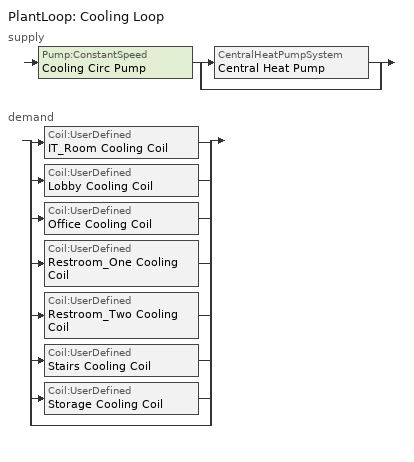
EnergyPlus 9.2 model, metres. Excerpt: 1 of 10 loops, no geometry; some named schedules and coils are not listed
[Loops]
PlantLoop 'Cooling Loop'
 supply: Pump:ConstantSpeed 'Cooling Circ Pump' > split
  | CentralHeatPumpSystem 'Central Heat Pump'
  | bypass
 demand: split
  | Coil:UserDefined 'IT_Room Cooling Coil'
  | Coil:UserDefined 'Lobby Cooling Coil'
  | Coil:UserDefined 'Office Cooling Coil'
  | Coil:UserDefined 'Restroom_One Cooling Coil'
  | Coil:UserDefined 'Restroom_Two Cooling Coil'
  | Coil:UserDefined 'Stairs Cooling Coil'
  | Coil:UserDefined 'Storage Cooling Coil'
  | bypass
[Pump:ConstantSpeed]
Cooling Circ Pump: Design Flow Rate {m3/s}=0.007; Design Pump Head {Pa}=5000; Design Power Consumption {W}=50; Motor Efficiency=0.87; Fraction of Motor Inefficiencies to Fluid Stream=0.5; Pump Control Type=Intermittent
[CentralHeatPumpSystem]
Central Heat Pump: Control Method=SmartMixing; Chiller Heater Modules Performance Component Object Type 1=ChillerHeaterPerformance:Electric:EIR; Chiller Heater Modules Performance Component Name 1=ChillerHeaterModule; Chiller Heater Modules Control Schedule Name 1=CyclingFanSch; Number of Chiller Heater Modules 1=1
[ChillerHeaterPerformance:Electric:EIR]
ChillerHeaterModule: Reference Cooling Mode Evaporator Capacity {W}=12500; Reference Cooling Mode COP {W/W}=1.5; Reference Cooling Mode Leaving Chilled Water Temperature {C}=6.67; Reference Cooling Mode Entering Condenser Fluid Temperature {C}=29.4; Reference Cooling Mode Leaving Condenser Water Temperature {C}=35; Reference Heating Mode Cooling Capacity Ratio=0.74; Reference Heating Mode Cooling Power Input Ratio=1.38; Reference Heating Mode Leaving Chilled Water Temperature {C}=6.67; Reference Heating Mode Leaving Condenser Water Temperature {C}=60; Reference Heating Mode Entering Condenser Fluid Temperature {C}=29.44; Heating Mode Entering Chilled Water Temperature Low Limit {C}=5; Chilled Water Flow Mode Type=ConstantFlow; Design Chilled Water Flow Rate {m3/s}=0.005375; Design Condenser Water Flow Rate {m3/s}=0.003125; Design Hot Water Flow Rate {m3/s}=0.0003125; Compressor Motor Efficiency=1; Condenser Type=WaterCooled; Cooling Mode Temperature Curve Condenser Water Independent Variable=EnteringCondenser; Cooling Mode Cooling Capacity Function of Temperature Curve=ChillerHeaterClgCapFT; Cooling Mode Electric Input to Cooling Output Ratio Function of Temperature Curve=ChillerHeaterClgEIRFT; Cooling Mode Electric Input to Cooling Output Ratio Function of Part Load Ratio Curve=ChillerHeaterClgEIRFPLR; Cooling Mode Cooling Capacity Optimum Part Load Ratio=1; Heating Mode Temperature Curve Condenser Water Independent Variable=LeavingCondenser; Heating Mode Cooling Capacity Function of Temperature Curve=ChillerHeaterHtgCapFT; Heating Mode Electric Input to Cooling Output Ratio Function of Temperature Curve=ChillerHeaterHtgEIRFT; Heating Mode Electric Input to Cooling Output Ratio Function of Part Load Ratio Curve=ChillerHeaterHtgEIRFPLR; Heating Mode Cooling Capacity Optimum Part Load Ratio=1; Sizing Factor=1
[PlantLoop]
Cooling Loop: Fluid Type=Water; Plant Equipment Operation Scheme=Cooling Loop Operation; Maximum Loop Temperature {C}=98; Minimum Loop Temperature {C}=1; Maximum Loop Flow Rate {m3/s}=3.2; Minimum Loop Flow Rate {m3/s}=0; Plant Loop Volume {m3}=autocalculate; Load Distribution Scheme=SequentialLoad
[PlantEquipmentList]
Chiller Plant; Electric Only; Heating Plant: Central Heat Pump
[PlantEquipmentOperation:CoolingLoad] Load Range 1 Lower Limit {W}=0
Name | Load Range 1 Upper Limit {W} | Range 1 Equipment List
Peak Operation | 50000000000 | Chiller Plant
Off Peak Operation | 90000000000 | Electric Only
[PlantEquipmentOperation:HeatingLoad]
Central Plant Heating: Load Range 1 Lower Limit {W}=0; Load Range 1 Upper Limit {W}=1000000; Range 1 Equipment List=Heating Plant
[PlantEquipmentOperationSchemes]
Cooling Loop Operation: Control Scheme 1=Peak Operation; Control Scheme 1 Schedule=CyclingFanSch; Control Scheme 2=Peak Operation; Control Scheme 2 Schedule=CyclingFanSch
[EnergyManagementSystem:Sensor]
Name | Output:Variable or Output:Meter Index Key | Output:Variable or Output:Meter
IT_Room_CWCoil_Water_Tout_internal | IT_Room AHU Water to Air Heat Pump Source Side1 Outlet Node | System Node Temperature
Lobby_CWCoil_Water_Tout_internal | Lobby AHU Water to Air Heat Pump Source Side1 Outlet Node | System Node Temperature
Office_CWCoil_Water_Tout_internal | Office AHU Water to Air Heat Pump Source Side1 Outlet Node | System Node Temperature
Restroom_One_CWCoil_Water_Tout_internal | Restroom_One AHU Water to Air Heat Pump Source Side1 Outlet Node | System Node Temperature
Restroom_Two_CWCoil_Water_Tout_internal | Restroom_Two AHU Water to Air Heat Pump Source Side1 Outlet Node | System Node Temperature
Stairs_CWCoil_Water_Tout_internal | Stairs AHU Water to Air Heat Pump Source Side1 Outlet Node | System Node Temperature
Storage_CWCoil_Water_Tout_internal | Storage AHU Water to Air Heat Pump Source Side1 Outlet Node | System Node Temperature
IT_Room_CWcoil_Air_Tsp | IT_Room AHU Cooling Coil Air Outlet Node | System Node Setpoint Temperature
Lobby_CWcoil_Air_Tsp | Lobby AHU Cooling Coil Air Outlet Node | System Node Setpoint Temperature
Office_CWcoil_Air_Tsp | Office AHU Cooling Coil Air Outlet Node | System Node Setpoint Temperature
Restroom_One_CWcoil_Air_Tsp | Restroom_One AHU Cooling Coil Air Outlet Node | System Node Setpoint Temperature
Restroom_Two_CWcoil_Air_Tsp | Restroom_Two AHU Cooling Coil Air Outlet Node | System Node Setpoint Temperature
Stairs_CWcoil_Air_Tsp | Stairs AHU Cooling Coil Air Outlet Node | System Node Setpoint Temperature
Storage_CWcoil_Air_Tsp | Storage AHU Cooling Coil Air Outlet Node | System Node Setpoint Temperature
[EnergyManagementSystem:Actuator]
Name | Actuated Component Unique | Actuated Component Type | Actuated Component Control Type
IT_Room_CWcoil_Mdot_Min | IT_Room Cooling Coil | Plant Connection | Minimum Mass Flow Rate
IT_Room_CWcoil_Mdot_Max | IT_Room Cooling Coil | Plant Connection | Maximum Mass Flow Rate
IT_Room_CWcoil_Water_Tout | IT_Room Cooling Coil | Plant Connection | Outlet Temperature
IT_Room_CWcoil_Water_MdotRequest | IT_Room Cooling Coil | Plant Connection | Design Volume Flow Rate
IT_Room_CWcoil_Air_Tout | IT_Room Cooling Coil | Air Connection 1 | Outlet Temperature
IT_Room_CWcoil_Air_Wout | IT_Room Cooling Coil | Air Connection 1 | Outlet Humidity Ratio
IT_Room_CWcoil_Air_MdotOut | IT_Room Cooling Coil | Air Connection 1 | Mass Flow Rate
Lobby_CWcoil_Mdot_Min | Lobby Cooling Coil | Plant Connection | Minimum Mass Flow Rate
Lobby_CWcoil_Mdot_Max | Lobby Cooling Coil | Plant Connection | Maximum Mass Flow Rate
Lobby_CWcoil_Water_Tout | Lobby Cooling Coil | Plant Connection | Outlet Temperature
Lobby_CWcoil_Water_MdotRequest; Lobby_CWcoil_Water_DesignVdot | Lobby Cooling Coil | Plant Connection | Design Volume Flow Rate
Lobby_CWcoil_Air_Tout | Lobby Cooling Coil | Air Connection 1 | Outlet Temperature
Lobby_CWcoil_Air_Wout | Lobby Cooling Coil | Air Connection 1 | Outlet Humidity Ratio
Lobby_CWcoil_Air_MdotOut | Lobby Cooling Coil | Air Connection 1 | Mass Flow Rate
Office_CWcoil_Mdot_Min | Office Cooling Coil | Plant Connection | Minimum Mass Flow Rate
Office_CWcoil_Mdot_Max | Office Cooling Coil | Plant Connection | Maximum Mass Flow Rate
Office_CWcoil_Water_Tout | Office Cooling Coil | Plant Connection | Outlet Temperature
Office_CWcoil_Water_MdotRequest; Office_CWcoil_Water_DesignVdot | Office Cooling Coil | Plant Connection | Design Volume Flow Rate
Office_CWcoil_Air_Tout | Office Cooling Coil | Air Connection 1 | Outlet Temperature
Office_CWcoil_Air_Wout | Office Cooling Coil | Air Connection 1 | Outlet Humidity Ratio
Office_CWcoil_Air_MdotOut | Office Cooling Coil | Air Connection 1 | Mass Flow Rate
Restroom_One_CWcoil_Mdot_Min | Restroom_One Cooling Coil | Plant Connection | Minimum Mass Flow Rate
Restroom_One_CWcoil_Mdot_Max | Restroom_One Cooling Coil | Plant Connection | Maximum Mass Flow Rate
Restroom_One_CWcoil_Water_Tout | Restroom_One Cooling Coil | Plant Connection | Outlet Temperature
Restroom_One_CWcoil_Water_MdotRequest; Restroom_One_CWcoil_Water_DesignVdot | Restroom_One Cooling Coil | Plant Connection | Design Volume Flow Rate
Restroom_One_CWcoil_Air_Tout | Restroom_One Cooling Coil | Air Connection 1 | Outlet Temperature
Restroom_One_CWcoil_Air_Wout | Restroom_One Cooling Coil | Air Connection 1 | Outlet Humidity Ratio
Restroom_One_CWcoil_Air_MdotOut | Restroom_One Cooling Coil | Air Connection 1 | Mass Flow Rate
Restroom_Two_CWcoil_Mdot_Min | Restroom_Two Cooling Coil | Plant Connection | Minimum Mass Flow Rate
Restroom_Two_CWcoil_Mdot_Max | Restroom_Two Cooling Coil | Plant Connection | Maximum Mass Flow Rate
Restroom_Two_CWcoil_Water_Tout | Restroom_Two Cooling Coil | Plant Connection | Outlet Temperature
Restroom_Two_CWcoil_Water_MdotRequest; Restroom_Two_CWcoil_Water_DesignVdot | Restroom_Two Cooling Coil | Plant Connection | Design Volume Flow Rate
Restroom_Two_CWcoil_Air_Tout | Restroom_Two Cooling Coil | Air Connection 1 | Outlet Temperature
Restroom_Two_CWcoil_Air_Wout | Restroom_Two Cooling Coil | Air Connection 1 | Outlet Humidity Ratio
Restroom_Two_CWcoil_Air_MdotOut | Restroom_Two Cooling Coil | Air Connection 1 | Mass Flow Rate
Stairs_CWcoil_Mdot_Min | Stairs Cooling Coil | Plant Connection | Minimum Mass Flow Rate
Stairs_CWcoil_Mdot_Max | Stairs Cooling Coil | Plant Connection | Maximum Mass Flow Rate
Stairs_CWcoil_Water_Tout | Stairs Cooling Coil | Plant Connection | Outlet Temperature
Stairs_CWcoil_Water_MdotRequest; Stairs_CWcoil_Water_DesignVdot | Stairs Cooling Coil | Plant Connection | Design Volume Flow Rate
Stairs_CWcoil_Air_Tout | Stairs Cooling Coil | Air Connection 1 | Outlet Temperature
Stairs_CWcoil_Air_Wout | Stairs Cooling Coil | Air Connection 1 | Outlet Humidity Ratio
Stairs_CWcoil_Air_MdotOut | Stairs Cooling Coil | Air Connection 1 | Mass Flow Rate
Storage_CWcoil_Mdot_Min | Storage Cooling Coil | Plant Connection | Minimum Mass Flow Rate
Storage_CWcoil_Mdot_Max | Storage Cooling Coil | Plant Connection | Maximum Mass Flow Rate
Storage_CWcoil_Water_Tout | Storage Cooling Coil | Plant Connection | Outlet Temperature
Storage_CWcoil_Water_MdotRequest; Storage_CWcoil_Water_DesignVdot | Storage Cooling Coil | Plant Connection | Design Volume Flow Rate
Storage_CWcoil_Air_Tout | Storage Cooling Coil | Air Connection 1 | Outlet Temperature
Storage_CWcoil_Air_Wout | Storage Cooling Coil | Air Connection 1 | Outlet Humidity Ratio
Storage_CWcoil_Air_MdotOut | Storage Cooling Coil | Air Connection 1 | Mass Flow Rate
[EnergyManagementSystem:ProgramCallingManager]
IT_Room Cooling Coil Model Program Manager: BeginZoneTimestepAfterInitHeatBalance; IT_Room_CWCoil_ModelInput; IT_Room_CW_Coil_Sim_Model; IT_Room_CWCoil_ModelOuput
IT_Room Cooling Coil Init Program Manager: BeginNewEnvironment; IT_Room_C_InitSimpleCoilModel
Lobby Cooling Coil Model Program Manager: UserDefinedComponentModel; Lobby_CWCoil_ModelInput; Lobby_CW_Coil_Sim_Model; Lobby_CWCoil_ModelOuput
Lobby Cooling Coil Init Program Manager: BeginNewEnvironment; Lobby_C_InitSimpleCoilModel
Office Cooling Coil Model Program Manager: UserDefinedComponentModel; Office_CWCoil_ModelInput; Office_CW_Coil_Sim_Model; Office_CWCoil_ModelOuput
Office Cooling Coil Init Program Manager: BeginNewEnvironment; Office_C_InitSimpleCoilModel
Restroom_One Cooling Coil Model Program Manager: UserDefinedComponentModel; Restroom_One_CWCoil_ModelInput; Restroom_One_CW_Coil_Sim_Model; Restroom_One_CWCoil_ModelOuput
Restroom_One Cooling Coil Init Program Manager: BeginNewEnvironment; Restroom_One_C_InitSimpleCoilModel
Restroom_Two Cooling Coil Model Program Manager: UserDefinedComponentModel; Restroom_Two_CWCoil_ModelInput; Restroom_Two_CW_Coil_Sim_Model; Restroom_Two_CWCoil_ModelOuput
Restroom_Two Cooling Coil Init Program Manager: BeginNewEnvironment; Restroom_Two_C_InitSimpleCoilModel
Stairs Cooling Coil Model Program Manager: UserDefinedComponentModel; Stairs_CWCoil_ModelInput; Stairs_CW_Coil_Sim_Model; Stairs_CWCoil_ModelOuput
Stairs Cooling Coil Init Program Manager: BeginNewEnvironment; Stairs_C_InitSimpleCoilModel
Storage Cooling Coil Model Program Manager: UserDefinedComponentModel; Storage_CWCoil_ModelInput; Storage_CW_Coil_Sim_Model; Storage_CWCoil_ModelOuput
Storage Cooling Coil Init Program Manager: BeginNewEnvironment; Storage_C_InitSimpleCoilModel
[EnergyManagementSystem:Program]
IT_Room_CWCoil_ModelInput: Set IT_Room_CWCoil_Air_Mdot = 0.75*IT_Room_CWCoil_Air_rho*On_Off; Set IT_Room_CWcoil_Water_Mdot     =  CoolingCoil_mcITRoom; Set IT_Room_CWcoil_Coil_Eff       = 0.7
IT_Room_CW_Coil_Sim_Model: IF IT_Room_CWCoil_Air_Mdot == 0.0; SET IT_Room_CWcoil_Air_Toutlet = IT_Room_CWCoil_Air_Tinlet; SET IT_Room_CWcoil_Air_Woutlet = IT_Room_CWcoil_Air_Winlet; Set IT_Room_CWcoil_Air_MdotOut = IT_Room_CWcoil_Air_Mdot; Set IT_Room_CWcoil_tot_cool_Power = 0.0; Set IT_Room_CWcoil_Water_Toutlet = IT_Room_CWcoil_Water_Tinlet; RETURN; ENDIF; If IT_Room_CWcoil_Water_Mdot <= 0.0; SET IT_Room_CWcoil_Air_Toutlet = IT_Room_CWCoil_Air_Tinlet; SET IT_Room_CWcoil_Air_Woutlet = IT_Room_CWcoil_Air_Winlet; Set IT_Room_CWcoil_Air_MdotOut = IT_Room_CWcoil_Air_Mdot; Set IT_Room_CWcoil_tot_cool_Power = 0.0; Set IT_Room_CWcoil_Water_Toutlet = IT_Room_CWCoil_Acd * IT_Room_CWCoil_Water_Tout_internal + IT_Room_CWCoil_Bcd* ((IT_Room_CWCoil_UA/IT_Room_CWCoil_Water_cp) * Corner_Class_1_Pod_1_CWCoil_Air_Toutlet); RETURN; ENDIF; Set AirIn_Enth     = @HFnTdbW IT_Room_CWcoil_Air_Tinlet IT_Room_CWcoil_Air_Winlet; Set Air_Wout_Limit = @WFnTdbRhPb IT_Room_CWcoil_Water_Tinlet 1 OA_Press; Set AirOut_Enth_Limit = @HFnTdbW IT_Room_CWcoil_Water_Tinlet Air_Wout_Limit; Set MaxQdot      = IT_Room_CWcoil_Coil_Eff * IT_Room_CWcoil_Air_Mdot * (AirIn_Enth - AirOut_Enth_Limit); Set AirIn_dewpoint = @TdpFnWpb IT_Room_CWcoil_Air_Winlet OA_Press; IF  AirIn_dewpoint < IT_Room_CWcoil_Air_Tsp; Set IT_Room_CWcoil_Air_Woutlet = IT_Room_CWcoil_Air_Winlet; Set Air_HoutSP = @HFnTdbW IT_Room_CWcoil_Air_Tsp IT_Room_CWcoil_Air_Woutlet; Set Qdot_SP    = IT_Room_CWcoil_Air_Mdot * (AirIn_Enth - Air_HoutSP); IF Qdot_SP > MaxQdot; Set Air_Hout = AirIn_Enth - (MaxQdot/IT_Room_CWcoil_Air_Mdot); ELSE; Set Air_Hout = Air_HoutSP; ENDIF; ELSEIF AirIn_dewpoint > IT_Room_CWcoil_Air_Tsp; Set Air_WoutSP = @WFnTdbRhPb IT_Room_CWcoil_Air_Tsp 1 OA_Press; Set Air_HoutSP = @HFnTdbW IT_Room_CWcoil_Air_Tsp Air_WoutSP; Set Qdot_SP    = IT_Room_CWcoil_Air_Mdot * (AirIn_Enth - Air_HoutSP); IF Qdot_SP > MaxQdot; set Air_Hout = AirIn_Enth - (MaxQdot/IT_Room_CWCoil_Air_Mdot); set Air_Tsat = @TsatFnHPb Air_Hout OA_Press; SEt IT_Room_CWcoil_Air_Woutlet = @WFnTdbRhPb Air_Tsat 1 OA_Press; ELSE; set Air_Hout = Air_HoutSP; SEt IT_Room_CWcoil_Air_Woutlet = Air_WoutSP; ENDIF; ENDIF; Set temp = IT_Room_CWCoil_Air_Toutlet; Set IT_Room_CWCoil_Air_Toutlet =  IT_Room_CWCoil_Asad  * temp + IT_Room_CWCoil_Bsad * ( IT_Room_CWCoil_Water_Toutlet + IT_Room_CWCoil_InletCoeff*IT_Room_CWCoil_Air_Tinlet); IF  (IT_Room_CWCoil_Water_Mdot < IT_Room_CWCoil_Water_Mdot_Max); Set IT_Room_CWCoil_Water_Toutlet = IT_Room_CWCoil_Acd * IT_Room_CWCoil_Water_Tout_internal + IT_Room_CWCoil_Bcd* (IT_Room_CWCoil_Water_Mdot*(IT_Room_CWCoil_Water_Tinlet - Corner_Class_1_Pod_1_CWCoil_Water_Tout_internal) + (Corner_Class_1_Pod_1_CWCoil_UA/Corner_Class_1_Pod_1_CWCoil_Water_cp) * temp ); ELSE; Set IT_Room_CWCoil_Water_Toutlet = IT_Room_CWCoil_Acd  * IT_Room_CWCoil_Water_Tout_internal + IT_Room_CWCoil_Bcd* (IT_Room_CWCoil_Water_Mdot_Max*(IT_Room_CWCoil_Water_Tinlet - Corner_Class_1_Pod_1_CWCoil_Water_Tout_internal) + (Corner_Class_1_Pod_1_CWCoil_UA/Corner_Class_1_Pod_1_CWCoil_Water_cp) * temp ); ENDIF; Set ActualQdot  = IT_Room_CWCoil_Air_Mdot * (AirIn_Enth   - Air_Hout); Set IT_Room_CWCoil_tot_heat_Power = ActualQdot
IT_Room_CWCoil_ModelOuput: Set IT_Room_CWcoil_Water_MdotRequest = IT_Room_CWcoil_Water_Mdot; Set IT_Room_CWcoil_Air_Tout          = IT_Room_CWcoil_Air_Toutlet; Set IT_Room_CWcoil_Air_Wout          = IT_Room_CWcoil_Air_Woutlet; Set IT_Room_CWcoil_tot_cool_Power    = IT_Room_CWcoil_Tot_Cool_Power; Set IT_Room_CWcoil_tot_cool_Energy   = IT_Room_CWcoil_Tot_Cool_Power * SystemTimestep * 3600; Set IT_Room_CWcoil_Air_MdotOut       = IT_Room_CWcoil_Air_Mdot; Set IT_Room_CWcoil_Water_Tout        = IT_Room_CWcoil_Water_Toutlet
IT_Room_C_InitSimpleCoilModel: Set IT_Room_CWLoopExitTemp = 7.0; Set IT_Room_CWLoopDeltaTemp = 4.0; Set IT_Room_CWCoil_WATER_Mdot_Min = 0.0; Set IT_Room_CWCoil_WATER_Mdot_Max = 2; Set Ts = 60; Set IT_Room_CWCoil_U = 500; Set IT_Room_CWCoil_A = 5; Set IT_Room_CWCoil_UA = IT_Room_CWCoil_U*IT_Room_CWCoil_A; Set C_coil_air = 20000; Set C_coil_water = 400000; Set Asa = -1*(IT_Room_CWCoil_UA + 0.75*IT_Room_CWCoil_Air_rho*IT_Room_CWCoil_Air_cp)/(C_coil_air); Set Bsa = (IT_Room_CWCoil_UA)/(C_coil_air); Set IT_Room_CWCoil_Asad = @Exp (Asa * Ts ); Set IT_Room_CWCoil_Bsad =  ((IT_Room_CWCoil_Asad -1) * Bsa)/Asa; Set Ac = -1*(IT_Room_CWCoil_UA)/(C_coil_water); Set Bc = (IT_Room_CWCoil_Water_cp)/(C_coil_water); Set IT_Room_CWCoil_Acd = @Exp (Ac * Ts ); Set IT_Room_CWCoil_Bcd = ((IT_Room_CWCoil_Acd -1) * Bc)/Ac; SET IT_Room_CWCoil_TOT_COOL_POWER    = 0; Set IT_Room_CWCoil_InletCoeff  = (0.75*IT_Room_CWCoil_Air_rho*IT_Room_CWCoil_Air_cp/IT_Room_CWCoil_UA)
Lobby_CWCoil_ModelInput: Set Lobby_CWCoil_Air_Mdot = 0.75*Lobby_CWCoil_Air_rho*On_Off; Set Lobby_CWcoil_Water_Mdot     =  CoolingCoil_mcLobby; Set Lobby_CWcoil_Coil_Eff       = 0.7
Lobby_CW_Coil_Sim_Model: IF Lobby_CWCoil_Air_Mdot == 0.0; SET Lobby_CWcoil_Air_Toutlet = Lobby_CWCoil_Air_Tinlet; SET Lobby_CWcoil_Air_Woutlet = Lobby_CWcoil_Air_Winlet; Set Lobby_CWcoil_Air_MdotOut = Lobby_CWcoil_Air_Mdot; Set Lobby_CWcoil_tot_cool_Power = 0.0; Set Lobby_CWcoil_Water_Toutlet = Lobby_CWcoil_Water_Tinlet; RETURN; ENDIF; If Lobby_CWcoil_Water_Mdot <= 0.0; SET Lobby_CWcoil_Air_Toutlet = Lobby_CWCoil_Air_Tinlet; SET Lobby_CWcoil_Air_Woutlet = Lobby_CWcoil_Air_Winlet; Set Lobby_CWcoil_Air_MdotOut = Lobby_CWcoil_Air_Mdot; Set Lobby_CWcoil_tot_cool_Power = 0.0; Set Lobby_CWcoil_Water_Toutlet = Lobby_CWCoil_Acd * Lobby_CWCoil_Water_Tout_internal + Restroom_One_CWCoil_Bcd* ((Lobby_CWCoil_UA/Lobby_CWCoil_Water_cp) * Corner_Class_2_Pod_1_CWCoil_Air_Toutlet); RETURN; ENDIF; Set AirIn_Enth     = @HFnTdbW Lobby_CWcoil_Air_Tinlet Lobby_CWcoil_Air_Winlet; Set Air_Wout_Limit = @WFnTdbRhPb Lobby_CWcoil_Water_Tinlet 1 OA_Press; Set AirOut_Enth_Limit = @HFnTdbW Lobby_CWcoil_Water_Tinlet Air_Wout_Limit; Set MaxQdot      = Lobby_CWcoil_Coil_Eff * Lobby_CWcoil_Air_Mdot * (AirIn_Enth - AirOut_Enth_Limit); Set AirIn_dewpoint = @TdpFnWpb Lobby_CWcoil_Air_Winlet OA_Press; IF  AirIn_dewpoint < Lobby_CWcoil_Air_Tsp; Set Lobby_CWcoil_Air_Woutlet = Lobby_CWcoil_Air_Winlet; Set Air_HoutSP = @HFnTdbW Lobby_CWcoil_Air_Tsp Lobby_CWcoil_Air_Woutlet; Set Qdot_SP    = Lobby_CWcoil_Air_Mdot * (AirIn_Enth - Air_HoutSP); IF Qdot_SP > MaxQdot; Set Air_Hout = AirIn_Enth - (MaxQdot/Lobby_CWcoil_Air_Mdot); ELSE; Set Air_Hout = Air_HoutSP; ENDIF; ELSEIF AirIn_dewpoint > Lobby_CWcoil_Air_Tsp; Set Air_WoutSP = @WFnTdbRhPb Lobby_CWcoil_Air_Tsp 1 OA_Press; Set Air_HoutSP = @HFnTdbW Lobby_CWcoil_Air_Tsp Air_WoutSP; Set Qdot_SP    = Lobby_CWcoil_Air_Mdot * (AirIn_Enth - Air_HoutSP); IF Qdot_SP > MaxQdot; set Air_Hout = AirIn_Enth - (MaxQdot/Lobby_CWCoil_Air_Mdot); set Air_Tsat = @TsatFnHPb Air_Hout OA_Press; SEt Lobby_CWcoil_Air_Woutlet = @WFnTdbRhPb Air_Tsat 1 OA_Press; ELSE; set Air_Hout = Air_HoutSP; SEt Lobby_CWcoil_Air_Woutlet = Air_WoutSP; ENDIF; ENDIF; Set temp = Lobby_CWCoil_Air_Toutlet; Set Lobby_CWCoil_Air_Toutlet =  Lobby_CWCoil_Asad  * temp + Lobby_CWCoil_Bsad * ( Restroom_One_CWCoil_Water_Toutlet + Lobby_CWCoil_InletCoeff*Lobby_CWCoil_Air_Tinlet); IF  (Lobby_CWCoil_Water_Mdot < Lobby_CWCoil_Water_Mdot_Max); Set Lobby_CWCoil_Water_Toutlet = Lobby_CWCoil_Acd * Lobby_CWCoil_Water_Tout_internal + Restroom_One_CWCoil_Bcd* (Lobby_CWCoil_Water_Mdot*(Lobby_CWCoil_Water_Tinlet - Corner_Class_2_Pod_1_CWCoil_Water_Tout_internal) + (Corner_Class_2_Pod_1_CWCoil_UA/Corner_Class_2_Pod_1_CWCoil_Water_cp) * temp ); ELSE; Set Lobby_CWCoil_Water_Toutlet = Lobby_CWCoil_Acd  * Lobby_CWCoil_Water_Tout_internal + Restroom_One_CWCoil_Bcd* (Lobby_CWCoil_Water_Mdot_Max*(Lobby_CWCoil_Water_Tinlet - Corner_Class_2_Pod_1_CWCoil_Water_Tout_internal) + (Corner_Class_2_Pod_1_CWCoil_UA/Corner_Class_2_Pod_1_CWCoil_Water_cp) * temp ); ENDIF; Set ActualQdot  = Lobby_CWCoil_Air_Mdot * (AirIn_Enth   - Air_Hout); Set Lobby_CWCoil_tot_heat_Power = ActualQdot
Lobby_CWCoil_ModelOuput: Set Lobby_CWcoil_Water_MdotRequest = Lobby_CWcoil_Water_Mdot; Set Lobby_CWcoil_Air_Tout          = Lobby_CWcoil_Air_Toutlet; Set Lobby_CWcoil_Air_Wout          = Lobby_CWcoil_Air_Woutlet; Set Lobby_CWcoil_tot_cool_Power    = Lobby_CWcoil_Tot_Cool_Power; Set Lobby_CWcoil_tot_cool_Energy   = Lobby_CWcoil_Tot_Cool_Power * SystemTimestep * 3600; Set Lobby_CWcoil_Air_MdotOut       = Lobby_CWcoil_Air_Mdot; Set Lobby_CWcoil_Water_Tout        = Lobby_CWcoil_Water_Toutlet
Lobby_C_InitSimpleCoilModel: Set Lobby_CWLoopExitTemp = 7.0; Set Lobby_CWLoopDeltaTemp = 4.0; Set Lobby_CWCoil_WATER_Mdot_Min = 0.0; Set Lobby_CWCoil_WATER_Mdot_Max = 2; Set Ts = 60; Set Lobby_CWCoil_U = 500; Set Lobby_CWCoil_A = 5; Set Lobby_CWCoil_UA = Lobby_CWCoil_U*Lobby_CWCoil_A; Set C_coil_air = 20000; Set C_coil_water = 400000; Set Asa = -1*(Lobby_CWCoil_UA + 0.75*Lobby_CWCoil_Air_rho*Lobby_CWCoil_Air_cp)/(C_coil_air); Set Bsa = (Lobby_CWCoil_UA)/(C_coil_air); Set Lobby_CWCoil_Asad = @Exp (Asa * Ts ); Set Lobby_CWCoil_Bsad =  ((Lobby_CWCoil_Asad -1) * Bsa)/Asa; Set Ac = -1*(Lobby_CWCoil_UA)/(C_coil_water); Set Bc = (Lobby_CWCoil_Water_cp)/(C_coil_water); Set Lobby_CWCoil_Acd = @Exp (Ac * Ts ); Set Lobby_CWCoil_Bcd = ((Lobby_CWCoil_Acd -1) * Bc)/Ac; SET Lobby_CWCoil_TOT_COOL_POWER    = 0; Set Lobby_CWCoil_InletCoeff  = (0.75*Lobby_CWCoil_Air_rho*Lobby_CWCoil_Air_cp/Restroom_One_CWCoil_UA)
Office_CWCoil_ModelInput: Set Office_CWCoil_Air_Mdot = 0.75*Office_CWCoil_Air_rho*On_Off; Set Office_CWcoil_Water_Mdot     =  CoolingCoil_mcOffice; Set Office_CWcoil_Coil_Eff       = 0.7
Office_CW_Coil_Sim_Model: IF Office_CWCoil_Air_Mdot == 0.0; SET Office_CWcoil_Air_Toutlet = Office_CWCoil_Air_Tinlet; SET Office_CWcoil_Air_Woutlet = Office_CWcoil_Air_Winlet; Set Office_CWcoil_Air_MdotOut = Office_CWcoil_Air_Mdot; Set Office_CWcoil_tot_cool_Power = 0.0; Set Office_CWcoil_Water_Toutlet = Office_CWcoil_Water_Tinlet; RETURN; ENDIF; If Office_CWcoil_Water_Mdot <= 0.0; SET Office_CWcoil_Air_Toutlet = Office_CWCoil_Air_Tinlet; SET Office_CWcoil_Air_Woutlet = Office_CWcoil_Air_Winlet; Set Office_CWcoil_Air_MdotOut = Office_CWcoil_Air_Mdot; Set Office_CWcoil_tot_cool_Power = 0.0; Set Office_CWcoil_Water_Toutlet = Office_CWCoil_Acd * Office_CWCoil_Water_Tout_internal + Office_CWCoil_Bcd* ((Office_CWCoil_UA/Office_CWCoil_Water_cp) * Corner_Class_1_Pod_2_CWCoil_Air_Toutlet); RETURN; ENDIF; Set AirIn_Enth     = @HFnTdbW Office_CWcoil_Air_Tinlet Office_CWcoil_Air_Winlet; Set Air_Wout_Limit = @WFnTdbRhPb Office_CWcoil_Water_Tinlet 1 OA_Press; Set AirOut_Enth_Limit = @HFnTdbW Office_CWcoil_Water_Tinlet Air_Wout_Limit; Set MaxQdot      = Office_CWcoil_Coil_Eff * Office_CWcoil_Air_Mdot * (AirIn_Enth - AirOut_Enth_Limit); Set AirIn_dewpoint = @TdpFnWpb Office_CWcoil_Air_Winlet OA_Press; IF  AirIn_dewpoint < Office_CWcoil_Air_Tsp; Set Office_CWcoil_Air_Woutlet = Office_CWcoil_Air_Winlet; Set Air_HoutSP = @HFnTdbW Office_CWcoil_Air_Tsp Office_CWcoil_Air_Woutlet; Set Qdot_SP    = Office_CWcoil_Air_Mdot * (AirIn_Enth - Air_HoutSP); IF Qdot_SP > MaxQdot; Set Air_Hout = AirIn_Enth - (MaxQdot/Office_CWcoil_Air_Mdot); ELSE; Set Air_Hout = Air_HoutSP; ENDIF; ELSEIF AirIn_dewpoint > Office_CWcoil_Air_Tsp; Set Air_WoutSP = @WFnTdbRhPb Office_CWcoil_Air_Tsp 1 OA_Press; Set Air_HoutSP = @HFnTdbW Office_CWcoil_Air_Tsp Air_WoutSP; Set Qdot_SP    = Office_CWcoil_Air_Mdot * (AirIn_Enth - Air_HoutSP); IF Qdot_SP > MaxQdot; set Air_Hout = AirIn_Enth - (MaxQdot/Office_CWCoil_Air_Mdot); set Air_Tsat = @TsatFnHPb Air_Hout OA_Press; SEt Office_CWcoil_Air_Woutlet = @WFnTdbRhPb Air_Tsat 1 OA_Press; ELSE; set Air_Hout = Air_HoutSP; SEt Office_CWcoil_Air_Woutlet = Air_WoutSP; ENDIF; ENDIF; Set temp = Office_CWCoil_Air_Toutlet; Set Office_CWCoil_Air_Toutlet =  Office_CWCoil_Asad  * temp + Office_CWCoil_Bsad * ( Office_CWCoil_Water_Toutlet + Office_CWCoil_InletCoeff*Office_CWCoil_Air_Tinlet); IF  (Office_CWCoil_Water_Mdot < Office_CWCoil_Water_Mdot_Max); Set Office_CWCoil_Water_Toutlet = Office_CWCoil_Acd * Office_CWCoil_Water_Tout_internal + Office_CWCoil_Bcd* (Office_CWCoil_Water_Mdot*(Office_CWCoil_Water_Tinlet - Corner_Class_1_Pod_2_CWCoil_Water_Tout_internal) + (Corner_Class_1_Pod_2_CWCoil_UA/Corner_Class_1_Pod_2_CWCoil_Water_cp) * temp ); ELSE; Set Office_CWCoil_Water_Toutlet = Office_CWCoil_Acd  * Office_CWCoil_Water_Tout_internal + Office_CWCoil_Bcd* (Office_CWCoil_Water_Mdot_Max*(Office_CWCoil_Water_Tinlet - Corner_Class_1_Pod_2_CWCoil_Water_Tout_internal) + (Corner_Class_1_Pod_2_CWCoil_UA/Corner_Class_1_Pod_2_CWCoil_Water_cp) * temp ); ENDIF; Set ActualQdot  = Office_CWCoil_Air_Mdot * (AirIn_Enth   - Air_Hout); Set Office_CWCoil_tot_heat_Power = ActualQdot
Office_CWCoil_ModelOuput: Set Office_CWcoil_Water_MdotRequest = Office_CWcoil_Water_Mdot; Set Office_CWcoil_Air_Tout          = Office_CWcoil_Air_Toutlet; Set Office_CWcoil_Air_Wout          = Office_CWcoil_Air_Woutlet; Set Office_CWcoil_tot_cool_Power    = Office_CWcoil_Tot_Cool_Power; Set Office_CWcoil_tot_cool_Energy   = Office_CWcoil_Tot_Cool_Power * SystemTimestep * 3600; Set Office_CWcoil_Air_MdotOut       = Office_CWcoil_Air_Mdot; Set Office_CWcoil_Water_Tout        = Office_CWcoil_Water_Toutlet
Office_C_InitSimpleCoilModel: Set Office_CWLoopExitTemp = 7.0; Set Office_CWLoopDeltaTemp = 4.0; Set Office_CWCoil_WATER_Mdot_Min = 0.0; Set Office_CWCoil_WATER_Mdot_Max = 2; Set Ts = 60; Set Office_CWCoil_U = 500; Set Office_CWCoil_A = 5; Set Office_CWCoil_UA = Office_CWCoil_U*Office_CWCoil_A; Set C_coil_air = 20000; Set C_coil_water = 400000; Set Asa = -1*(Office_CWCoil_UA + 0.75*Office_CWCoil_Air_rho*Office_CWCoil_Air_cp)/(C_coil_air); Set Bsa = (Office_CWCoil_UA)/(C_coil_air); Set Office_CWCoil_Asad = @Exp (Asa * Ts ); Set Office_CWCoil_Bsad =  ((Office_CWCoil_Asad -1) * Bsa)/Asa; Set Ac = -1*(Office_CWCoil_UA)/(C_coil_water); Set Bc = (Office_CWCoil_Water_cp)/(C_coil_water); Set Office_CWCoil_Acd = @Exp (Ac * Ts ); Set Office_CWCoil_Bcd = ((Office_CWCoil_Acd -1) * Bc)/Ac; SET Office_CWCoil_TOT_COOL_POWER    = 0; Set Office_CWCoil_InletCoeff  = (0.75*Office_CWCoil_Air_rho*Office_CWCoil_Air_cp/Office_CWCoil_UA)
Restroom_One_CWCoil_ModelInput: Set Restroom_One_CWCoil_Air_Mdot = 0.75*Restroom_One_CWCoil_Air_rho*On_Off; Set Restroom_One_CWcoil_Water_Mdot     =  CoolingCoil_mcRestroomOne; Set Restroom_One_CWcoil_Coil_Eff       = 0.7
Restroom_One_CW_Coil_Sim_Model: IF Restroom_One_CWCoil_Air_Mdot == 0.0; SET Restroom_One_CWcoil_Air_Toutlet = Restroom_One_CWCoil_Air_Tinlet; SET Restroom_One_CWcoil_Air_Woutlet = Restroom_One_CWcoil_Air_Winlet; Set Restroom_One_CWcoil_Air_MdotOut = Restroom_One_CWcoil_Air_Mdot; Set Restroom_One_CWcoil_tot_cool_Power = 0.0; Set Restroom_One_CWcoil_Water_Toutlet = Restroom_One_CWcoil_Water_Tinlet; RETURN; ENDIF; If Restroom_One_CWcoil_Water_Mdot <= 0.0; SET Restroom_One_CWcoil_Air_Toutlet = Restroom_One_CWCoil_Air_Tinlet; SET Restroom_One_CWcoil_Air_Woutlet = Restroom_One_CWcoil_Air_Winlet; Set Restroom_One_CWcoil_Air_MdotOut = Restroom_One_CWcoil_Air_Mdot; Set Restroom_One_CWcoil_tot_cool_Power = 0.0; Set Restroom_One_CWcoil_Water_Toutlet = Restroom_One_CWCoil_Acd * Restroom_One_CWCoil_Water_Tout_internal + Restroom_Two_CWCoil_Bcd* ((Restroom_One_CWCoil_UA/Restroom_One_CWCoil_Water_cp) * Corner_Class_2_Pod_2_CWCoil_Air_Toutlet); RETURN; ENDIF; Set AirIn_Enth     = @HFnTdbW Restroom_One_CWcoil_Air_Tinlet Restroom_One_CWcoil_Air_Winlet; Set Air_Wout_Limit = @WFnTdbRhPb Restroom_One_CWcoil_Water_Tinlet 1 OA_Press; Set AirOut_Enth_Limit = @HFnTdbW Restroom_One_CWcoil_Water_Tinlet Air_Wout_Limit; Set MaxQdot      = Restroom_One_CWcoil_Coil_Eff * Restroom_One_CWcoil_Air_Mdot * (AirIn_Enth - AirOut_Enth_Limit); Set AirIn_dewpoint = @TdpFnWpb Restroom_One_CWcoil_Air_Winlet OA_Press; IF  AirIn_dewpoint < Restroom_One_CWcoil_Air_Tsp; Set Restroom_One_CWcoil_Air_Woutlet = Restroom_One_CWcoil_Air_Winlet; Set Air_HoutSP = @HFnTdbW Restroom_One_CWcoil_Air_Tsp Restroom_One_CWcoil_Air_Woutlet; Set Qdot_SP    = Restroom_One_CWcoil_Air_Mdot * (AirIn_Enth - Air_HoutSP); IF Qdot_SP > MaxQdot; Set Air_Hout = AirIn_Enth - (MaxQdot/Restroom_One_CWcoil_Air_Mdot); ELSE; Set Air_Hout = Air_HoutSP; ENDIF; ELSEIF AirIn_dewpoint > Restroom_One_CWcoil_Air_Tsp; Set Air_WoutSP = @WFnTdbRhPb Restroom_One_CWcoil_Air_Tsp 1 OA_Press; Set Air_HoutSP = @HFnTdbW Restroom_One_CWcoil_Air_Tsp Air_WoutSP; Set Qdot_SP    = Restroom_One_CWcoil_Air_Mdot * (AirIn_Enth - Air_HoutSP); IF Qdot_SP > MaxQdot; set Air_Hout = AirIn_Enth - (MaxQdot/Restroom_One_CWCoil_Air_Mdot); set Air_Tsat = @TsatFnHPb Air_Hout OA_Press; SEt Restroom_One_CWcoil_Air_Woutlet = @WFnTdbRhPb Air_Tsat 1 OA_Press; ELSE; set Air_Hout = Air_HoutSP; SEt Restroom_One_CWcoil_Air_Woutlet = Air_WoutSP; ENDIF; ENDIF; Set temp = Restroom_One_CWCoil_Air_Toutlet; Set Restroom_One_CWCoil_Air_Toutlet =  Restroom_One_CWCoil_Asad  * temp + Restroom_One_CWCoil_Bsad * ( Restroom_Two_CWCoil_Water_Toutlet + Restroom_One_CWCoil_InletCoeff*Restroom_One_CWCoil_Air_Tinlet); IF  (Restroom_One_CWCoil_Water_Mdot < Restroom_One_CWCoil_Water_Mdot_Max); Set Restroom_One_CWCoil_Water_Toutlet = Restroom_One_CWCoil_Acd * Restroom_One_CWCoil_Water_Tout_internal + Restroom_Two_CWCoil_Bcd* (Restroom_One_CWCoil_Water_Mdot*(Restroom_One_CWCoil_Water_Tinlet - Corner_Class_2_Pod_2_CWCoil_Water_Tout_internal) + (Corner_Class_2_Pod_2_CWCoil_UA/Corner_Class_2_Pod_2_CWCoil_Water_cp) * temp ); ELSE; Set Restroom_One_CWCoil_Water_Toutlet = Restroom_One_CWCoil_Acd  * Restroom_One_CWCoil_Water_Tout_internal + Restroom_Two_CWCoil_Bcd* (Restroom_One_CWCoil_Water_Mdot_Max*(Restroom_One_CWCoil_Water_Tinlet - Corner_Class_2_Pod_2_CWCoil_Water_Tout_internal) + (Corner_Class_2_Pod_2_CWCoil_UA/Corner_Class_2_Pod_2_CWCoil_Water_cp) * temp ); ENDIF; Set ActualQdot  = Restroom_One_CWCoil_Air_Mdot * (AirIn_Enth   - Air_Hout); Set Restroom_One_CWCoil_tot_heat_Power = ActualQdot
Restroom_One_CWCoil_ModelOuput: Set Restroom_One_CWcoil_Water_MdotRequest = Restroom_One_CWcoil_Water_Mdot; Set Restroom_One_CWcoil_Air_Tout          = Restroom_One_CWcoil_Air_Toutlet; Set Restroom_One_CWcoil_Air_Wout          = Restroom_One_CWcoil_Air_Woutlet; Set Restroom_One_CWcoil_tot_cool_Power    = Restroom_One_CWcoil_Tot_Cool_Power; Set Restroom_One_CWcoil_tot_cool_Energy   = Restroom_One_CWcoil_Tot_Cool_Power * SystemTimestep * 3600; Set Restroom_One_CWcoil_Air_MdotOut       = Restroom_One_CWcoil_Air_Mdot; Set Restroom_One_CWcoil_Water_Tout        = Restroom_One_CWcoil_Water_Toutlet
Restroom_One_C_InitSimpleCoilModel: Set Restroom_One_CWLoopExitTemp = 7.0; Set Restroom_One_CWLoopDeltaTemp = 4.0; Set Restroom_One_CWCoil_WATER_Mdot_Min = 0.0; Set Restroom_One_CWCoil_WATER_Mdot_Max = 2; Set Ts = 60; Set Restroom_One_CWCoil_U = 500; Set Restroom_One_CWCoil_A = 5; Set Restroom_One_CWCoil_UA = Restroom_One_CWCoil_U*Restroom_One_CWCoil_A; Set C_coil_air = 20000; Set C_coil_water = 400000; Set Asa = -1*(Restroom_One_CWCoil_UA + 0.75*Restroom_One_CWCoil_Air_rho*Restroom_One_CWCoil_Air_cp)/(C_coil_air); Set Bsa = (Restroom_One_CWCoil_UA)/(C_coil_air); Set Restroom_One_CWCoil_Asad = @Exp (Asa * Ts ); Set Restroom_One_CWCoil_Bsad =  ((Restroom_One_CWCoil_Asad -1) * Bsa)/Asa; Set Ac = -1*(Restroom_One_CWCoil_UA)/(C_coil_water); Set Bc = (Restroom_One_CWCoil_Water_cp)/(C_coil_water); Set Restroom_One_CWCoil_Acd = @Exp (Ac * Ts ); Set Restroom_One_CWCoil_Bcd = ((Restroom_One_CWCoil_Acd -1) * Bc)/Ac; SET Restroom_One_CWCoil_TOT_COOL_POWER    = 0; Set Restroom_One_CWCoil_InletCoeff  = (0.75*Restroom_One_CWCoil_Air_rho*Restroom_One_CWCoil_Air_cp/Restroom_Two_CWCoil_UA)
Restroom_Two_CWCoil_ModelInput: Set Restroom_Two_CWCoil_Air_Mdot = 0.75*Restroom_Two_CWCoil_Air_rho*On_Off; Set Restroom_Two_CWcoil_Water_Mdot     =  CoolingCoil_mcRestroomTwo; Set Restroom_Two_CWcoil_Coil_Eff       = 0.7
Restroom_Two_CW_Coil_Sim_Model: IF Restroom_Two_CWCoil_Air_Mdot == 0.0; SET Restroom_Two_CWcoil_Air_Toutlet = Restroom_Two_CWCoil_Air_Tinlet; SET Restroom_Two_CWcoil_Air_Woutlet = Restroom_Two_CWcoil_Air_Winlet; Set Restroom_Two_CWcoil_Air_MdotOut = Restroom_Two_CWcoil_Air_Mdot; Set Restroom_Two_CWcoil_tot_cool_Power = 0.0; Set Restroom_Two_CWcoil_Water_Toutlet = Restroom_Two_CWcoil_Water_Tinlet; RETURN; ENDIF; If Restroom_Two_CWcoil_Water_Mdot <= 0.0; SET Restroom_Two_CWcoil_Air_Toutlet = Restroom_Two_CWCoil_Air_Tinlet; SET Restroom_Two_CWcoil_Air_Woutlet = Restroom_Two_CWcoil_Air_Winlet; Set Restroom_Two_CWcoil_Air_MdotOut = Restroom_Two_CWcoil_Air_Mdot; Set Restroom_Two_CWcoil_tot_cool_Power = 0.0; Set Restroom_Two_CWcoil_Water_Toutlet = Restroom_Two_CWCoil_Acd * Restroom_Two_CWCoil_Water_Tout_internal + Stairs_CWCoil_Bcd* ((Stairs_CWCoil_UA/Restroom_Two_CWCoil_Water_cp) * Restroom_Two_CWCoil_Air_Toutlet); RETURN; ENDIF; Set AirIn_Enth     = @HFnTdbW Restroom_Two_CWcoil_Air_Tinlet Restroom_Two_CWcoil_Air_Winlet; Set Air_Wout_Limit = @WFnTdbRhPb Restroom_Two_CWcoil_Water_Tinlet 1 OA_Press; Set AirOut_Enth_Limit = @HFnTdbW Restroom_Two_CWcoil_Water_Tinlet Air_Wout_Limit; Set MaxQdot      = Restroom_Two_CWcoil_Coil_Eff * Restroom_Two_CWcoil_Air_Mdot * (AirIn_Enth - AirOut_Enth_Limit); Set AirIn_dewpoint = @TdpFnWpb Restroom_Two_CWcoil_Air_Winlet OA_Press; IF  AirIn_dewpoint < Restroom_Two_CWcoil_Air_Tsp; Set Restroom_Two_CWcoil_Air_Woutlet = Restroom_Two_CWcoil_Air_Winlet; Set Air_HoutSP = @HFnTdbW Restroom_Two_CWcoil_Air_Tsp Restroom_Two_CWcoil_Air_Woutlet; Set Qdot_SP    = Restroom_Two_CWcoil_Air_Mdot * (AirIn_Enth - Air_HoutSP); IF Qdot_SP > MaxQdot; Set Air_Hout = AirIn_Enth - (MaxQdot/Restroom_Two_CWcoil_Air_Mdot); ELSE; Set Air_Hout = Air_HoutSP; ENDIF; ELSEIF AirIn_dewpoint > Restroom_Two_CWcoil_Air_Tsp; Set Air_WoutSP = @WFnTdbRhPb Restroom_Two_CWcoil_Air_Tsp 1 OA_Press; Set Air_HoutSP = @HFnTdbW Restroom_Two_CWcoil_Air_Tsp Air_WoutSP; Set Qdot_SP    = Restroom_Two_CWcoil_Air_Mdot * (AirIn_Enth - Air_HoutSP); IF Qdot_SP > MaxQdot; set Air_Hout = AirIn_Enth - (MaxQdot/Restroom_Two_CWCoil_Air_Mdot); set Air_Tsat = @TsatFnHPb Air_Hout OA_Press; SEt Restroom_Two_CWcoil_Air_Woutlet = @WFnTdbRhPb Air_Tsat 1 OA_Press; ELSE; set Air_Hout = Air_HoutSP; SEt Restroom_Two_CWcoil_Air_Woutlet = Air_WoutSP; ENDIF; ENDIF; Set temp = Restroom_Two_CWCoil_Air_Toutlet; Set Restroom_Two_CWCoil_Air_Toutlet =  Restroom_Two_CWCoil_Asad  * temp + Restroom_Two_CWCoil_Bsad * ( Stairs_CWCoil_Water_Toutlet + Stairs_CWCoil_InletCoeff*Restroom_Two_CWCoil_Air_Tinlet); IF  (Restroom_Two_CWCoil_Water_Mdot < Restroom_Two_CWCoil_Water_Mdot_Max); Set Restroom_Two_CWCoil_Water_Toutlet = Restroom_Two_CWCoil_Acd * Restroom_Two_CWCoil_Water_Tout_internal + Stairs_CWCoil_Bcd* (Stairs_CWCoil_Water_Mdot*(Restroom_Two_CWCoil_Water_Tinlet - Restroom_Two_CWCoil_Water_Tout_internal) + (Corner_Class_1_Pod_3_CWCoil_UA/Corner_Class_1_Pod_3_CWCoil_Water_cp) * temp ); ELSE; Set Restroom_Two_CWCoil_Water_Toutlet = Restroom_Two_CWCoil_Acd  * Restroom_Two_CWCoil_Water_Tout_internal + Stairs_CWCoil_Bcd* (Stairs_CWCoil_Water_Mdot_Max*(Restroom_Two_CWCoil_Water_Tinlet - Restroom_Two_CWCoil_Water_Tout_internal) + (Corner_Class_1_Pod_3_CWCoil_UA/Corner_Class_1_Pod_3_CWCoil_Water_cp) * temp ); ENDIF; Set ActualQdot  = Restroom_Two_CWCoil_Air_Mdot * (AirIn_Enth   - Air_Hout); Set Restroom_Two_CWCoil_tot_heat_Power = ActualQdot
Restroom_Two_CWCoil_ModelOuput: Set Restroom_Two_CWcoil_Water_MdotRequest = Restroom_Two_CWcoil_Water_Mdot; Set Restroom_Two_CWcoil_Air_Tout          = Restroom_Two_CWcoil_Air_Toutlet; Set Restroom_Two_CWcoil_Air_Wout          = Restroom_Two_CWcoil_Air_Woutlet; Set Restroom_Two_CWcoil_tot_cool_Power    = Restroom_Two_CWcoil_Tot_Cool_Power; Set Restroom_Two_CWcoil_tot_cool_Energy   = Restroom_Two_CWcoil_Tot_Cool_Power * SystemTimestep * 3600; Set Restroom_Two_CWcoil_Air_MdotOut       = Restroom_Two_CWcoil_Air_Mdot; Set Restroom_Two_CWcoil_Water_Tout        = Restroom_Two_CWcoil_Water_Toutlet
Restroom_Two_C_InitSimpleCoilModel: Set Restroom_Two_CWLoopExitTemp = 7.0; Set Restroom_Two_CWLoopDeltaTemp = 4.0; Set Restroom_Two_CWCoil_WATER_Mdot_Min = 0.0; Set Restroom_Two_CWCoil_WATER_Mdot_Max = 2; Set Ts = 60; Set Restroom_Two_CWCoil_U = 500; Set Restroom_Two_CWCoil_A = 5; Set Restroom_Two_CWCoil_UA = Restroom_Two_CWCoil_U*Restroom_Two_CWCoil_A; Set C_coil_air = 20000; Set C_coil_water = 400000; Set Asa = -1*(Restroom_Two_CWCoil_UA + 0.75*Restroom_Two_CWCoil_Air_rho*Restroom_Two_CWCoil_Air_cp)/(C_coil_air); Set Bsa = (Restroom_Two_CWCoil_UA)/(C_coil_air); Set Restroom_Two_CWCoil_Asad = @Exp (Asa * Ts ); Set Restroom_Two_CWCoil_Bsad =  ((Restroom_Two_CWCoil_Asad -1) * Bsa)/Asa; Set Ac = -1*(Restroom_Two_CWCoil_UA)/(C_coil_water); Set Bc = (Restroom_Two_CWCoil_Water_cp)/(C_coil_water); Set Restroom_Two_CWCoil_Acd = @Exp (Ac * Ts ); Set Restroom_Two_CWCoil_Bcd = ((Restroom_Two_CWCoil_Acd -1) * Bc)/Ac; SET Restroom_Two_CWCoil_TOT_COOL_POWER    = 0; Set Restroom_Two_CWCoil_InletCoeff  = (0.75*Restroom_Two_CWCoil_Air_rho*Restroom_Two_CWCoil_Air_cp/Stairs_CWCoil_UA)
Stairs_CWCoil_ModelInput: Set Stairs_CWCoil_Air_Mdot = 0.75*Stairs_CWCoil_Air_rho*On_Off; Set Stairs_CWcoil_Water_Mdot     =  CoolingCoil_mcStairs; Set Stairs_CWcoil_Coil_Eff       = 0.7
Stairs_CW_Coil_Sim_Model: IF Stairs_CWCoil_Air_Mdot == 0.0; SET Stairs_CWcoil_Air_Toutlet = Stairs_CWCoil_Air_Tinlet; SET Stairs_CWcoil_Air_Woutlet = Stairs_CWcoil_Air_Winlet; Set Stairs_CWcoil_Air_MdotOut = Stairs_CWcoil_Air_Mdot; Set Stairs_CWcoil_tot_cool_Power = 0.0; Set Stairs_CWcoil_Water_Toutlet = Stairs_CWcoil_Water_Tinlet; RETURN; ENDIF; If Stairs_CWcoil_Water_Mdot <= 0.0; SET Stairs_CWcoil_Air_Toutlet = Stairs_CWCoil_Air_Tinlet; SET Stairs_CWcoil_Air_Woutlet = Stairs_CWcoil_Air_Winlet; Set Stairs_CWcoil_Air_MdotOut = Stairs_CWcoil_Air_Mdot; Set Stairs_CWcoil_tot_cool_Power = 0.0; Set Stairs_CWcoil_Water_Toutlet = Stairs_CWCoil_Acd * Stairs_CWCoil_Water_Tout_internal + Storage_CWCoil_Bcd* ((Stairs_CWCoil_UA/Stairs_CWCoil_Water_cp) * Corner_Class_2_Pod_3_CWCoil_Air_Toutlet); RETURN; ENDIF; Set AirIn_Enth     = @HFnTdbW Stairs_CWcoil_Air_Tinlet Stairs_CWcoil_Air_Winlet; Set Air_Wout_Limit = @WFnTdbRhPb Stairs_CWcoil_Water_Tinlet 1 OA_Press; Set AirOut_Enth_Limit = @HFnTdbW Stairs_CWcoil_Water_Tinlet Air_Wout_Limit; Set MaxQdot      = Stairs_CWcoil_Coil_Eff * Stairs_CWcoil_Air_Mdot * (AirIn_Enth - AirOut_Enth_Limit); Set AirIn_dewpoint = @TdpFnWpb Stairs_CWcoil_Air_Winlet OA_Press; IF  AirIn_dewpoint < Stairs_CWcoil_Air_Tsp; Set Stairs_CWcoil_Air_Woutlet = Stairs_CWcoil_Air_Winlet; Set Air_HoutSP = @HFnTdbW Stairs_CWcoil_Air_Tsp Stairs_CWcoil_Air_Woutlet; Set Qdot_SP    = Stairs_CWcoil_Air_Mdot * (AirIn_Enth - Air_HoutSP); IF Qdot_SP > MaxQdot; Set Air_Hout = AirIn_Enth - (MaxQdot/Stairs_CWcoil_Air_Mdot); ELSE; Set Air_Hout = Air_HoutSP; ENDIF; ELSEIF AirIn_dewpoint > Stairs_CWcoil_Air_Tsp; Set Air_WoutSP = @WFnTdbRhPb Stairs_CWcoil_Air_Tsp 1 OA_Press; Set Air_HoutSP = @HFnTdbW Stairs_CWcoil_Air_Tsp Air_WoutSP; Set Qdot_SP    = Stairs_CWcoil_Air_Mdot * (AirIn_Enth - Air_HoutSP); IF Qdot_SP > MaxQdot; set Air_Hout = AirIn_Enth - (MaxQdot/Stairs_CWCoil_Air_Mdot); set Air_Tsat = @TsatFnHPb Air_Hout OA_Press; SEt Stairs_CWcoil_Air_Woutlet = @WFnTdbRhPb Air_Tsat 1 OA_Press; ELSE; set Air_Hout = Air_HoutSP; SEt Stairs_CWcoil_Air_Woutlet = Air_WoutSP; ENDIF; ENDIF; Set temp = Stairs_CWCoil_Air_Toutlet; Set Stairs_CWCoil_Air_Toutlet =  Stairs_CWCoil_Asad  * temp + Stairs_CWCoil_Bsad * ( Storage_CWCoil_Water_Toutlet + Stairs_CWCoil_InletCoeff*Stairs_CWCoil_Air_Tinlet); IF  (Stairs_CWCoil_Water_Mdot < Stairs_CWCoil_Water_Mdot_Max); Set Stairs_CWCoil_Water_Toutlet = Stairs_CWCoil_Acd * Stairs_CWCoil_Water_Tout_internal + Storage_CWCoil_Bcd* (Stairs_CWCoil_Water_Mdot*(Stairs_CWCoil_Water_Tinlet - Corner_Class_2_Pod_3_CWCoil_Water_Tout_internal) + (Corner_Class_2_Pod_3_CWCoil_UA/Corner_Class_2_Pod_3_CWCoil_Water_cp) * temp ); ELSE; Set Stairs_CWCoil_Water_Toutlet = Stairs_CWCoil_Acd  * Stairs_CWCoil_Water_Tout_internal + Storage_CWCoil_Bcd* (Stairs_CWCoil_Water_Mdot_Max*(Stairs_CWCoil_Water_Tinlet - Corner_Class_2_Pod_3_CWCoil_Water_Tout_internal) + (Corner_Class_2_Pod_3_CWCoil_UA/Corner_Class_2_Pod_3_CWCoil_Water_cp) * temp ); ENDIF; Set ActualQdot  = Stairs_CWCoil_Air_Mdot * (AirIn_Enth   - Air_Hout); Set Stairs_CWCoil_tot_heat_Power = ActualQdot
Stairs_CWCoil_ModelOuput: Set Stairs_CWcoil_Water_MdotRequest = Stairs_CWcoil_Water_Mdot; Set Stairs_CWcoil_Air_Tout          = Stairs_CWcoil_Air_Toutlet; Set Stairs_CWcoil_Air_Wout          = Stairs_CWcoil_Air_Woutlet; Set Stairs_CWcoil_tot_cool_Power    = Stairs_CWcoil_Tot_Cool_Power; Set Stairs_CWcoil_tot_cool_Energy   = Stairs_CWcoil_Tot_Cool_Power * SystemTimestep * 3600; Set Stairs_CWcoil_Air_MdotOut       = Stairs_CWcoil_Air_Mdot; Set Stairs_CWcoil_Water_Tout        = Stairs_CWcoil_Water_Toutlet
Stairs_C_InitSimpleCoilModel: Set Stairs_CWLoopExitTemp = 7.0; Set Stairs_CWLoopDeltaTemp = 4.0; Set Stairs_CWCoil_WATER_Mdot_Min = 0.0; Set Stairs_CWCoil_WATER_Mdot_Max = 2; Set Ts = 60; Set Stairs_CWCoil_U = 500; Set Stairs_CWCoil_A = 5; Set Stairs_CWCoil_UA = Stairs_CWCoil_U*Stairs_CWCoil_A; Set C_coil_air = 20000; Set C_coil_water = 400000; Set Asa = -1*(Stairs_CWCoil_UA + 0.75*Stairs_CWCoil_Air_rho*Stairs_CWCoil_Air_cp)/(C_coil_air); Set Bsa = (Stairs_CWCoil_UA)/(C_coil_air); Set Stairs_CWCoil_Asad = @Exp (Asa * Ts ); Set Stairs_CWCoil_Bsad =  ((Stairs_CWCoil_Asad -1) * Bsa)/Asa; Set Ac = -1*(Stairs_CWCoil_UA)/(C_coil_water); Set Bc = (Stairs_CWCoil_Water_cp)/(C_coil_water); Set Stairs_CWCoil_Acd = @Exp (Ac * Ts ); Set Stairs_CWCoil_Bcd = ((Stairs_CWCoil_Acd -1) * Bc)/Ac; SET Stairs_CWCoil_TOT_COOL_POWER    = 0; Set Stairs_CWCoil_InletCoeff  = (0.75*Stairs_CWCoil_Air_rho*Stairs_CWCoil_Air_cp/Storage_CWCoil_UA)
Storage_CWCoil_ModelInput: Set Storage_CWCoil_Air_Mdot = 8.75*Storage_CWCoil_Air_rho*On_Off; Set Storage_CWcoil_Water_Mdot     =  CoolingCoil_mcStorage; Set Storage_CWcoil_Coil_Eff       = 0.7
Storage_CW_Coil_Sim_Model: IF Storage_CWCoil_Air_Mdot == 0.0; SET Storage_CWcoil_Air_Toutlet = Storage_CWCoil_Air_Tinlet; SET Storage_CWcoil_Air_Woutlet = Storage_CWcoil_Air_Winlet; Set Storage_CWcoil_Air_MdotOut = Storage_CWcoil_Air_Mdot; Set Storage_CWcoil_tot_cool_Power = 0.0; Set Storage_CWcoil_Water_Toutlet = Storage_CWcoil_Water_Tinlet; RETURN; ENDIF; If Storage_CWcoil_Water_Mdot <= 0.0; SET Storage_CWcoil_Air_Toutlet = Storage_CWCoil_Air_Tinlet; SET Storage_CWcoil_Air_Woutlet = Storage_CWcoil_Air_Winlet; Set Storage_CWcoil_Air_MdotOut = Storage_CWcoil_Air_Mdot; Set Storage_CWcoil_tot_cool_Power = 0.0; Set Storage_CWcoil_Water_Toutlet = Storage_CWCoil_Acd * Storage_CWCoil_Water_Tout_internal + Storage_CWCoil_Bcd* ((Storage_CWCoil_UA/Multi_Class_1_Pod_1_CWCoil_Water_cp) * Multi_Class_1_Pod_1_CWCoil_Air_Toutlet); RETURN; ENDIF; Set AirIn_Enth     = @HFnTdbW Storage_CWcoil_Air_Tinlet Storage_CWcoil_Air_Winlet; Set Air_Wout_Limit = @WFnTdbRhPb Storage_CWcoil_Water_Tinlet 1 OA_Press; Set AirOut_Enth_Limit = @HFnTdbW Storage_CWcoil_Water_Tinlet Air_Wout_Limit; Set MaxQdot      = Storage_CWcoil_Coil_Eff * Storage_CWcoil_Air_Mdot * (AirIn_Enth - AirOut_Enth_Limit); Set AirIn_dewpoint = @TdpFnWpb Storage_CWcoil_Air_Winlet OA_Press; IF  AirIn_dewpoint < Storage_CWcoil_Air_Tsp; Set Storage_CWcoil_Air_Woutlet = Storage_CWcoil_Air_Winlet; Set Air_HoutSP = @HFnTdbW Storage_CWcoil_Air_Tsp Storage_CWcoil_Air_Woutlet; Set Qdot_SP    = Storage_CWcoil_Air_Mdot * (AirIn_Enth - Air_HoutSP); IF Qdot_SP > MaxQdot; Set Air_Hout = AirIn_Enth - (MaxQdot/Storage_CWcoil_Air_Mdot); ELSE; Set Air_Hout = Air_HoutSP; ENDIF; ELSEIF AirIn_dewpoint > Storage_CWcoil_Air_Tsp; Set Air_WoutSP = @WFnTdbRhPb Storage_CWcoil_Air_Tsp 1 OA_Press; Set Air_HoutSP = @HFnTdbW Storage_CWcoil_Air_Tsp Air_WoutSP; Set Qdot_SP    = Storage_CWcoil_Air_Mdot * (AirIn_Enth - Air_HoutSP); IF Qdot_SP > MaxQdot; set Air_Hout = AirIn_Enth - (MaxQdot/Storage_CWCoil_Air_Mdot); set Air_Tsat = @TsatFnHPb Air_Hout OA_Press; SEt Storage_CWcoil_Air_Woutlet = @WFnTdbRhPb Air_Tsat 1 OA_Press; ELSE; set Air_Hout = Air_HoutSP; SEt Storage_CWcoil_Air_Woutlet = Air_WoutSP; ENDIF; ENDIF; Set temp = Storage_CWCoil_Air_Toutlet; Set Storage_CWCoil_Air_Toutlet =  Storage_CWCoil_Asad  * temp + Storage_CWCoil_Bsad * ( Storage_CWCoil_Water_Toutlet + Storage_CWCoil_InletCoeff*Multi_Class_1_Pod_1_CWCoil_Air_Tinlet); IF  (Storage_CWCoil_Water_Mdot < Storage_CWCoil_Water_Mdot_Max); Set Storage_CWCoil_Water_Toutlet = Storage_CWCoil_Acd * Storage_CWCoil_Water_Tout_internal + Storage_CWCoil_Bcd* (Storage_CWCoil_Water_Mdot*(Multi_Class_1_Pod_1_CWCoil_Water_Tinlet - Multi_Class_1_Pod_1_CWCoil_Water_Tout_internal) + (Multi_Class_1_Pod_1_CWCoil_UA/Multi_Class_1_Pod_1_CWCoil_Water_cp) * temp ); ELSE; Set Storage_CWCoil_Water_Toutlet = Storage_CWCoil_Acd  * Storage_CWCoil_Water_Tout_internal + Storage_CWCoil_Bcd* (Storage_CWCoil_Water_Mdot_Max*(Multi_Class_1_Pod_1_CWCoil_Water_Tinlet - Multi_Class_1_Pod_1_CWCoil_Water_Tout_internal) + (Multi_Class_1_Pod_1_CWCoil_UA/Multi_Class_1_Pod_1_CWCoil_Water_cp) * temp ); ENDIF; Set ActualQdot  = Storage_CWCoil_Air_Mdot * (AirIn_Enth   - Air_Hout); Set Storage_CWCoil_tot_heat_Power = ActualQdot
Storage_CWCoil_ModelOuput: Set Storage_CWcoil_Water_MdotRequest = Storage_CWcoil_Water_Mdot; Set Storage_CWcoil_Air_Tout          = Storage_CWcoil_Air_Toutlet; Set Storage_CWcoil_Air_Wout          = Storage_CWcoil_Air_Woutlet; Set Storage_CWcoil_tot_cool_Power    = Storage_CWcoil_Tot_Cool_Power; Set Storage_CWcoil_tot_cool_Energy   = Storage_CWcoil_Tot_Cool_Power * SystemTimestep * 3600; Set Storage_CWcoil_Air_MdotOut       = Storage_CWcoil_Air_Mdot; Set Storage_CWcoil_Water_Tout        = Storage_CWcoil_Water_Toutlet
